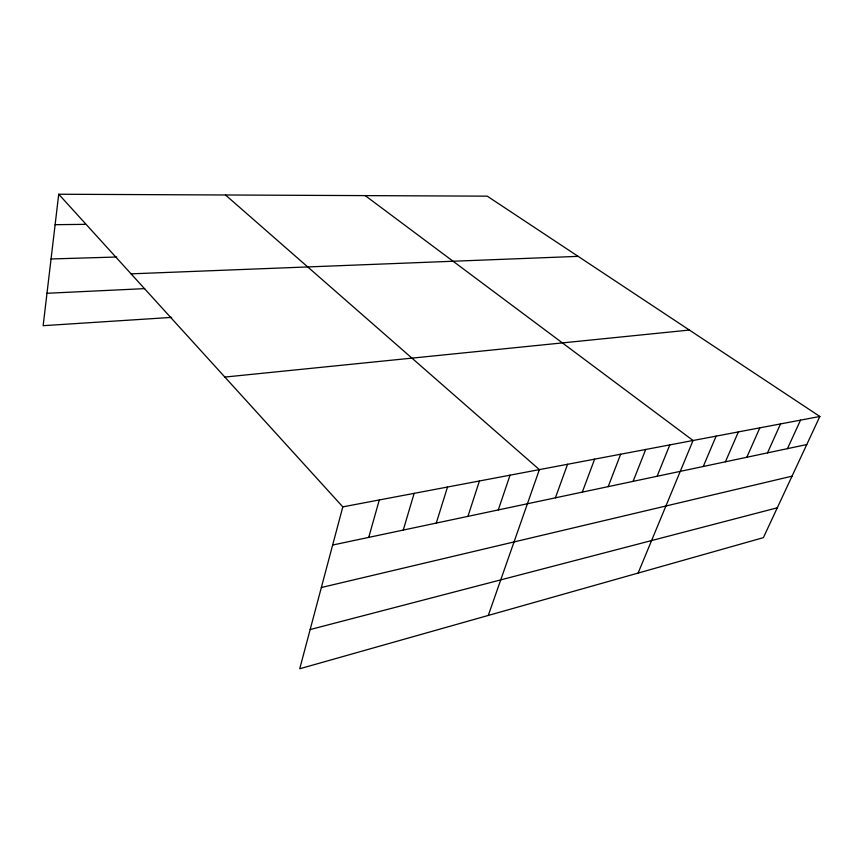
<?xml version="1.0" encoding="UTF-8"?>
<svg xmlns="http://www.w3.org/2000/svg" width="863" height="863" viewBox="0 0 863 863"><rect width="100%" height="100%" fill="white"/><g stroke="black" fill="none" stroke-linecap="round" stroke-linejoin="round"><path stroke-width="1.29" d="M58.727 194.24L342.805 506.872L299.731 668.76L763.388 537.649L819.85 416.473L487.25 196.16L58.727 194.24L43.15 325.685L171.672 317.39M368.738 537.39L379.299 499.957M403.248 530.076L414.154 493.345M436.279 523.075L447.509 487.023M467.929 516.376L479.429 480.982M498.285 509.936L510.033 475.179M488.275 615.448L539.375 469.623L225.48 194.984M555.394 497.832L567.552 464.283M582.298 492.137L594.618 459.148M608.178 486.646L620.648 454.218M633.097 481.36L645.697 449.472M657.11 476.279L669.807 444.898M638.113 573.075L693.054 440.497L365.189 195.61M703.259 466.495L716.128 436.128M725.427 461.791L738.372 431.91M746.829 457.261L759.828 427.843M767.498 452.881L780.53 423.916M787.466 448.652L800.53 420.13M310.173 629.548L777.293 507.8M321.349 587.52L792.04 476.16M332.654 545.038L806.765 444.553M342.805 506.872L819.85 416.473M224.855 377.066L689.397 330.054M46.99 293.28L144.671 288.63M131.068 273.851L578.113 256.354M51.057 258.965L116.742 257.012M55.113 224.693L84.811 224.348"/></g></svg>
